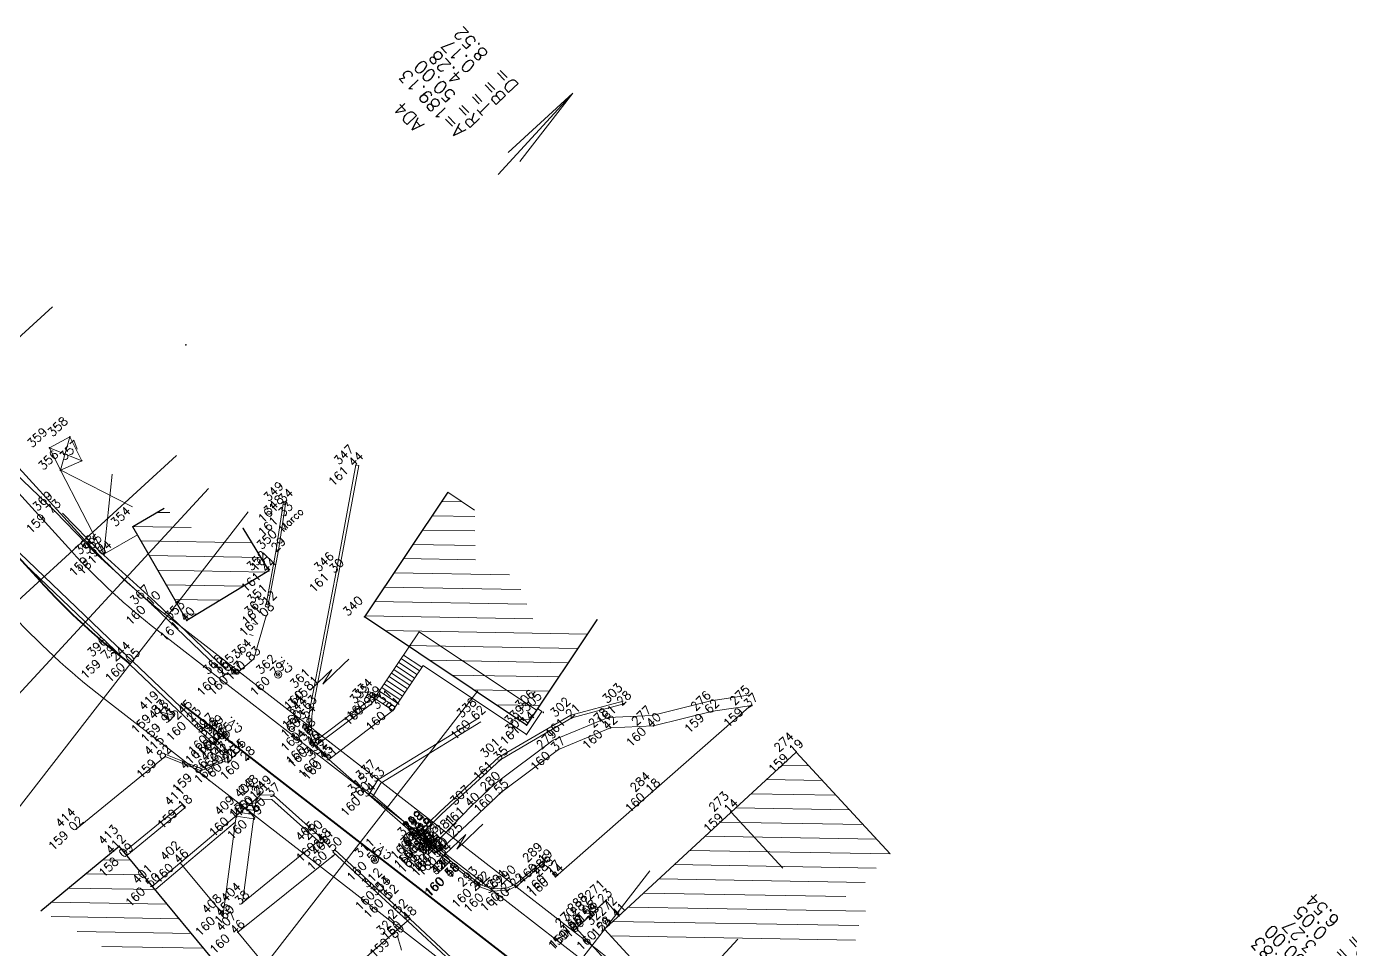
# Model space of a CAD drawing. Header units: millimetres. Extents: x -16 to 1007, y 828 to 1356.
# Drawn here: x 767.3 to 858.9, y 1158.4 to 1222.3 of the extents above; entities that cross this region are included whole.
import ezdxf
from ezdxf.enums import TextEntityAlignment as Align

# ---------------------------------------------------------------- set-up
doc = ezdxf.new("R2010")
doc.units = ezdxf.units.MM
doc.header["$LTSCALE"] = 4
for name, pattern in [('CONTINUOUS1', [0, 0, 0]), ('DASHED', [0.75, 0.5, -0.25]), ('DGN2', [8.182077, 4.091038, -4.091038]), ('DGN4', [16.364154, 8.182077, -4.091038, 0, -4.091038])]:
    doc.linetypes.add(name, pattern=pattern)
doc.layers.get('0').update_dxf_attribs({"linetype": 'CONTINUOUS1', "lineweight": 0})
for name, color, linetype, lineweight, true_color in [('1', 1, 'DASHED', 0, 0xff0000), ('20', 4, 'CONTINUOUS1', 0, 0x00ffff), ('51', 1, 'CONTINUOUS1', 0, 0xff0000), ('53', 3, 'CONTINUOUS1', 0, 0x00ff00), ('54', 4, 'CONTINUOUS1', 0, 0x00ffff), ('55', 5, 'CONTINUOUS1', 0, 0x0000ff), ('6', 2, 'CONTINUOUS1', 0, 0xffff00), ('7', 6, 'CONTINUOUS1', 0, 0xff00ff), ('9', 1, 'CONTINUOUS1', 0, 0xff0000)]:
    doc.layers.add(name, color=color, linetype=linetype, lineweight=lineweight, true_color=true_color)
for name, color, linetype, lineweight in [('10', 7, 'CONTINUOUS1', 0), ('11', 7, 'CONTINUOUS1', 0), ('12', 7, 'CONTINUOUS1', 0), ('13', 7, 'CONTINUOUS1', 0), ('17', 7, 'CONTINUOUS1', 0), ('2', 7, 'CONTINUOUS1', 0), ('4', 7, 'CONTINUOUS1', 0), ('Level 1', 7, 'Continuous', 0)]:
    doc.layers.add(name, color=color, linetype=linetype, lineweight=lineweight)
doc.styles.get("Standard").update_dxf_attribs({"font": 'txt_____.ttf'})

# ---------------------------------------------------------------- blocks, each defined once
blk = doc.blocks.new('anonymous2')
at = {"layer": 'Level 1', "color": 7}
for s, p in [('D=  6.54', (2.9, 2.395)), ('B=  0.05', (2.053, 1.545)), ('R=100.00', (0.139, 0.088)), ('T=  3.27', (1.222, 0.678)), ('A=195.83', (-0.802, -0.681)), ('AD2 ', (-2.66, -1.348))]:
    blk.add_text(s, height=0.9, rotation=134, dxfattribs=at).set_placement(p, align=Align.CENTER)
blk = doc.blocks.new('anonymous4')
at = {"layer": 'Level 1', "color": 7}
for s, p in [('D=  8.52', (2.949, 2.345)), ('B=  0.17', (2.086, 1.511)), ('R= 50.00', (0.23, -0.022)), ('T=  4.28', (1.137, 0.766)), ('A=189.13', (-0.791, -0.692)), ('AD4 ', (-2.612, -1.398))]:
    blk.add_text(s, height=0.9, rotation=134, dxfattribs=at).set_placement(p, align=Align.CENTER)
blk = doc.blocks.new('anonymous')
at = {"layer": '1', "color": 7, "linetype": 'CONTINUOUS1'}
blk.add_line((25.542, -21.492), (24.913, -22.533), dxfattribs=at)
at = {"layer": '1', "color": 7, "linetype": 'DGN2'}
blk.add_line((25.761, -21.71), (25.17, -22.688), dxfattribs=at)
at = {"layer": '1', "color": 7, "linetype": 'Continuous', "lineweight": 0}
blk.add_line((29.84, -23.701), (28.309, -25.186), dxfattribs=at)
at = {"layer": '1', "color": 7, "linetype": 'CONTINUOUS1'}
for points in [[(15.75, -14.155), (14.966, -14.208), (9.927, -9.387), (6.111, -5.924), (3.181, -2.904), (-0.124, 0.289), (-3.54, 3.206), (-9.866, 8.207), (-13.481, 11.132), (-14.007, 12.513)], [(25.118, -16.239), (21.399, -19.012)], [(25.542, -21.492), (32.523, -17.213)], [(9.977, -28.824), (11.974, -27.144), (17.131, -22.795)], [(12.194, -23.42), (8.168, -26.716)]]:
    blk.add_lwpolyline(points, dxfattribs=at)
at = {"layer": '1', "color": 7, "linetype": 'DGN2', "flags": 128}
for points in [[(15.73, -13.856), (15.078, -13.9), (10.131, -9.167), (6.32, -5.708), (3.393, -2.692), (0.078, 0.512), (-3.349, 3.438), (-9.679, 8.442), (-13.23, 11.314), (-13.67, 12.471)], [(24.896, -16.03), (21.22, -18.805)], [(25.761, -21.71), (32.68, -17.469)]]:
    blk.add_lwpolyline(points, dxfattribs=at)
at = {"layer": '1', "color": 7, "flags": 128}
for points in [[(15.75, -14.155), (15.73, -13.856)], [(17.131, -22.795), (17.42, -22.519)], [(12.194, -23.42), (12.004, -23.188)], [(8.168, -26.716), (7.978, -26.484)]]:
    blk.add_lwpolyline(points, dxfattribs=at)
at = {"layer": '1', "color": 7, "linetype": 'Continuous', "lineweight": 0}
blk.add_lwpolyline([(29.843, -23.698), (33.93, -19.92), (38.896, -17.008), (42.531, -16.04)], dxfattribs=at)
at = {"layer": '1', "color": 7, "linetype": 'CONTINUOUS1', "flags": 128}
blk.add_lwpolyline([(29.979, -23.845), (34.05, -20.081), (38.974, -17.194), (42.583, -16.233)], dxfattribs=at)
at = {"layer": '1', "color": 7, "linetype": 'DGN2'}
blk.add_lwpolyline([(51.332, -15.615), (48.596, -16.013), (44.528, -17.03), (41.487, -17.171), (37.684, -18.746), (33.653, -21.763), (32.038, -23.292)], dxfattribs=at)
at = {"layer": '10', "color": 7, "linetype": 'CONTINUOUS1'}
for p, q in [((31.397, -2.251), (29.951, -2.226)), ((11.149, -2.992), (10.316, -2.977)), ((32.252, -3.266), (29.29, -3.215)), ((12.627, -4.018), (8.635, -3.948)), ((32.269, -4.267), (28.629, -4.203)), ((16.821, -5.091), (9.146, -4.957)), ((32.286, -5.267), (27.969, -5.192)), ((17.433, -6.102), (9.73, -5.968)), ((32.303, -6.268), (27.308, -6.18)), ((17.862, -7.11), (10.313, -6.978)), ((34.662, -7.309), (26.647, -7.169)), ((16.256, -8.082), (10.897, -7.988)), ((35.436, -8.323), (25.987, -8.158)), ((14.65, -9.054), (11.48, -8.999)), ((35.855, -9.33), (25.326, -9.146)), ((13.045, -10.026), (12.064, -10.009)), ((36.273, -10.338), (24.665, -10.135)), ((25.32, -15.844), (28.4, -11.235)), ((40.045, -11.403), (26.052, -11.159)), ((36.527, -16.667), (28.4, -11.235)), ((39.384, -12.392), (27.589, -12.186)), ((26.59, -16.693), (28.68, -13.566)), ((28.091, -14.448), (26.82, -13.599)), ((28.257, -14.199), (26.987, -13.35)), ((28.424, -13.949), (27.153, -13.1)), ((28.591, -13.7), (27.32, -12.851)), ((35.829, -18.343), (28.68, -13.566)), ((38.723, -13.381), (29.125, -13.213)), ((27.424, -15.446), (26.153, -14.597)), ((27.59, -15.196), (26.32, -14.347)), ((27.757, -14.947), (26.487, -14.098)), ((27.924, -14.698), (26.653, -13.849)), ((38.063, -14.369), (30.662, -14.24)), ((24.863, -15.539), (24.619, -15.905)), ((25.315, -15.851), (24.863, -15.539)), ((26.924, -16.194), (25.653, -15.345)), ((27.09, -15.945), (25.82, -15.096)), ((27.257, -15.695), (25.987, -14.846)), ((37.402, -15.358), (32.199, -15.267)), ((25.113, -15.706), (24.896, -16.03)), ((25.362, -15.872), (25.118, -16.239)), ((26.59, -16.693), (25.32, -15.844)), ((26.757, -16.444), (25.487, -15.595)), ((36.741, -16.347), (33.735, -16.294)), ((36.081, -17.335), (35.272, -17.321)), ((36.895, -16.748), (35.829, -18.343)), ((36.603, -16.553), (36.895, -16.748)), ((14.357, -18.269), (14.18, -18.458)), ((14.18, -18.458), (14.472, -18.731)), ((14.648, -18.543), (14.472, -18.731)), ((21.98, -19.897), (21.236, -19.169)), ((24.913, -22.533), (22.166, -20.09)), ((55.373, -20.517), (53.508, -20.485)), ((56.313, -21.534), (52.446, -21.466)), ((17.131, -22.795), (16.174, -30.01)), ((57.252, -22.55), (51.384, -22.448)), ((16.002, -23.747), (16.991, -23.898)), ((16.307, -23.49), (17.036, -23.602)), ((16.612, -23.233), (17.082, -23.305)), ((58.192, -23.567), (50.322, -23.429)), ((14.848, -30.818), (15.736, -24.009)), ((15.736, -24.009), (16.945, -24.195)), ((59.132, -24.583), (49.26, -24.411)), ((28.914, -25.8), (28.468, -25.395)), ((28.838, -25.055), (28.492, -25.367)), ((29.082, -25.615), (28.651, -25.224)), ((29.25, -25.43), (28.838, -25.055)), ((28.875, -25.841), (29.25, -25.43)), ((60.071, -25.6), (48.198, -25.393)), ((16.174, -30.01), (21.422, -25.722)), ((29.843, -26.704), (28.875, -25.841)), ((29.936, -26.586), (28.974, -25.729)), ((61.011, -26.616), (47.136, -26.374)), ((14.848, -30.818), (11.87, -27.23)), ((22.598, -26.629), (15.859, -32.036)), ((60.047, -27.6), (46.074, -27.356)), ((59.265, -28.586), (45.012, -28.337)), ((25.912, -29.045), (25.737, -29.234)), ((25.737, -29.234), (26.328, -29.783)), ((57.926, -29.563), (43.95, -29.319)), ((26.503, -29.594), (26.328, -29.783)), ((27.756, -31.112), (19.903, -37.98)), ((59.299, -30.587), (42.888, -30.301)), ((19.946, -36.96), (15.859, -32.036)), ((58.83, -31.579), (41.826, -31.282))]:
    blk.add_line(p, q, dxfattribs=at)
blk.add_lwpolyline([(25.297, -15.869, 1), (25.333, -15.834, 1), (25.297, -15.869, 1)], format="xyb", dxfattribs=at)
at = {"layer": '10', "color": 7, "linetype": 'CONTINUOUS1', "flags": 128}
for points in [[(51.403, -16.296), (37.848, -28.207)], [(26.59, -16.693), (22.33, -19.933), (21.98, -19.897)], [(14.357, -18.269), (14.648, -18.543)], [(4.693, -24.879), (10.825, -19.883)], [(29.979, -23.845), (28.449, -25.33)], [(25.912, -29.045), (26.503, -29.594)], [(40.438, -30.682), (41.325, -29.847), (42.226, -30.913)], [(39.304, -31.749), (40.292, -30.82)]]:
    blk.add_lwpolyline(points, dxfattribs=at)
at = {"layer": '10', "color": 7, "linetype": 'CONTINUOUS1'}
for points in [[(21.236, -19.169), (21.073, -19), (21.237, -18.843), (21.399, -19.012), (21.236, -19.169)], [(22.166, -20.09), (21.98, -19.897), (22.144, -19.739), (22.33, -19.933), (22.166, -20.09)]]:
    blk.add_lwpolyline(points, close=True, dxfattribs=at)
for points in [[(41.226, -33.895), (40.577, -33.184), (39.928, -32.472), (39.279, -31.76), (39.279, -31.76), (39.279, -31.76)], [(27.191, -33.268), (27.12, -33.028), (27.048, -32.789), (26.976, -32.549), (26.904, -32.309), (26.904, -32.309), (26.904, -32.309)]]:
    blk.add_lwpolyline(points, dxfattribs=at)
for p in [(16.21, -4.08), (40.705, -10.415)]:
    blk.add_point(p, dxfattribs=at)
at = {"layer": '11', "color": 7, "flags": 128}
for points in [[(20.919, -15.233), (22.357, -13.844), (21.739, -14.873), (23.178, -13.483), (23.538, -13.136)], [(30.194, -26.654), (31.632, -25.264), (31.014, -26.293), (32.453, -24.903), (32.813, -24.556)]]:
    blk.add_lwpolyline(points, dxfattribs=at)
for points in [[(20.892, -15.259, 0.075, 0.0000075, 1), (20.946, -15.207, 0.075, 0.0000075, 1), (20.892, -15.259, 0.075, 0.0000075, 1)], [(30.167, -26.68, 0.075, 0.0000075, 1), (30.221, -26.627, 0.075, 0.0000075, 1), (30.167, -26.68, 0.075, 0.0000075, 1)]]:
    blk.add_lwpolyline(points, format="xyseb", dxfattribs=at)
at = {"layer": '17', "color": 7, "flags": 128}
blk.add_lwpolyline([(19.139, -3.201, 0.075, 0.0000075, 1), (19.193, -3.149, 0.075, 0.0000075, 1), (19.139, -3.201, 0.075, 0.0000075, 1)], format="xyseb", dxfattribs=at)
at = {"layer": '2', "color": 7, "flags": 128}
for points in [[(21.073, -19), (20.762, -18.048), (20.772, -17.099), (20.86, -16.51), (22.653, -7.103), (24.033, 0.3)], [(21.233, -18.846), (20.962, -18.017), (20.972, -17.115), (21.057, -16.544), (22.849, -7.14), (24.23, 0.263)], [(24.033, 0.3), (24.23, 0.263)], [(19.02, -2.217), (18.516, -5.571), (17.816, -9.358)], [(19.168, -2.24), (18.664, -5.595), (17.963, -9.386)], [(19.168, -2.24), (19.02, -2.217)], [(0.564, -6.024), (8.373, -13.508), (12.639, -17.543), (14.86, -19.63), (14.972, -20.274)], [(0.772, -5.807), (8.58, -13.291), (12.845, -17.325), (15.138, -19.48), (15.268, -20.222)], [(17.963, -9.386), (17.816, -9.358)], [(51.437, -16.335), (48.737, -16.727), (44.634, -17.754), (41.647, -17.892), (38.046, -19.383), (34.123, -22.32), (30.945, -25.328), (29.803, -26.431)], [(10.825, -19.883), (10.88, -19.744)], [(10.825, -19.883), (13.295, -20.867), (14.96, -20.203)], [(10.88, -19.744), (13.295, -20.706), (14.934, -20.052)], [(15.268, -20.222), (14.972, -20.274)], [(17.093, -23.112), (17.407, -22.819)], [(17.407, -22.819), (18.212, -22.853), (21.638, -25.916)], [(17.42, -22.519), (18.332, -22.558), (21.838, -25.692)], [(24.913, -22.533), (25.044, -22.382)], [(28.361, -25.518), (24.913, -22.533)], [(28.492, -25.367), (25.044, -22.382)], [(28.361, -25.518), (28.492, -25.367)], [(21.838, -25.692), (21.638, -25.916)], [(22.563, -26.324), (22.427, -26.472)], [(22.427, -26.472), (27.621, -31.259), (31.596, -34.959), (34.912, -37.941)], [(22.563, -26.324), (27.756, -31.112), (31.731, -34.812), (35.045, -37.792)], [(29.803, -26.431), (29.456, -26.071)], [(37.088, -27.207), (35.212, -28.811), (34.571, -29.118), (33.433, -29.194), (32.599, -28.883), (29.843, -26.704)], [(36.99, -27.093), (35.13, -28.685), (34.532, -28.97), (33.455, -29.042), (32.673, -28.75), (29.936, -26.586)], [(37.088, -27.207), (36.99, -27.093)], [(37.656, -27.99), (37.805, -27.857)], [(37.848, -28.207), (37.656, -27.99)], [(37.998, -28.074), (37.805, -27.857)], [(37.848, -28.207), (37.998, -28.074)], [(40.19, -30.696), (40.345, -30.569)], [(40.387, -30.936), (40.19, -30.696)], [(40.542, -30.81), (40.345, -30.569)], [(40.387, -30.936), (40.542, -30.81)]]:
    blk.add_lwpolyline(points, dxfattribs=at)
at = {"layer": '20', "color": 1, "linetype": 'Continuous', "lineweight": 13, "true_color": 0xff0000}
for p, q in [((39.051, 26.031), (33.865, 20.408)), ((39.051, 26.031), (34.56, 21.925)), ((39.051, 26.031), (35.375, 21.293)), ((-11.014, 12.918), (5.247, -4.87)), ((-11.9, 12.108), (4.362, -5.68)), ((3.023, 11.244), (-17.637, -7.643)), ((11.623, 0.958), (-8.6, -17.529)), ((13.822, -1.324), (-4.559, -21.255)), ((16.577, -2.942), (-0.232, -24.612)), ((31.589, -26.143), (10.98, -10.158)), ((40.365, -32.951), (10.98, -10.158)), ((39.629, -33.899), (10.245, -11.106)), ((14.005, -39.118), (32.461, -15.324)), ((35.952, -38.64), (6.567, -15.847)), ((27.158, -49.977), (44.37, -27.787)), ((31.982, -52.559), (50.454, -32.506))]:
    blk.add_line(p, q, dxfattribs=at)
at = {"layer": '20', "color": 1, "linetype": 'DGN4', "lineweight": 40, "true_color": 0xff0000}
for p, q in [((-14.114, 10.084), (2.147, -7.704)), ((37.791, -36.269), (8.406, -13.476))]:
    blk.add_line(p, q, dxfattribs=at)
at = {"layer": '20', "color": 1, "linetype": 'Continuous', "lineweight": 13, "true_color": 0xff0000}
for centre, major_axis, start_param, end_param in [((39.051, 26.031), (-33.804, -30.902), 0, 0.170488), ((39.051, 26.031), (-34.69, -31.712), 0, 0.170488), ((39.051, 26.031), (-39.118, -35.76), 0, 0.170488), ((-11.242, -99.482), (51.607, 66.531), 6.113889, 6.283185)]:
    blk.add_ellipse(centre, major_axis=major_axis, ratio=1, start_param=start_param, end_param=end_param, dxfattribs=at)
at = {"layer": '20', "color": 1, "linetype": 'DGN4', "lineweight": 40, "true_color": 0xff0000}
blk.add_ellipse((39.051, 26.031), major_axis=(-36.904, -33.736), ratio=1, start_param=0, end_param=0.170488, dxfattribs=at)
at = {"layer": '4', "color": 7, "flags": 128}
for points in [[(17.828, -10.144), (17.557, -10.064)], [(17.828, -10.144), (16.956, -13.122), (15.75, -14.155)], [(16.89, -10.677), (17.13, -10.748)], [(16.672, -11.422), (16.912, -11.492)], [(16.166, -12.811), (16.003, -12.621)], [(16.454, -12.167), (16.214, -12.096)], [(15.865, -13.069), (15.702, -12.88)]]:
    blk.add_lwpolyline(points, dxfattribs=at)
at = {"layer": '6', "color": 7, "linetype": 'CONTINUOUS1'}
for p, q in [((4.234, 2.239), (2.817, 1.494)), ((3.583, -0.068), (4.234, 2.239)), ((5.054, 0.597), (4.234, 2.239)), ((3.583, -0.068), (2.817, 1.494)), ((2.817, 1.494), (5.054, 0.597)), ((3.583, -0.068), (5.054, 0.597)), ((6.593, -5.871), (3.583, -0.068)), ((3.601, -0.051), (8.556, -2.599)), ((6.593, -5.871), (7.152, -0.328)), ((32.244, -2.818), (30.386, -1.575)), ((8.903, -4.536), (6.593, -5.871))]:
    blk.add_line(p, q, dxfattribs=at)
at = {"layer": '6', "color": 7, "linetype": 'CONTINUOUS1', "lineweight": 30}
for p, q in [((30.386, -1.575), (24.62, -10.202)), ((10.759, -2.721), (8.581, -3.979)), ((12.325, -10.461), (8.581, -3.979)), ((16.21, -4.08), (17.995, -7.03)), ((17.995, -7.03), (12.325, -10.461)), ((35.837, -17.699), (24.62, -10.202)), ((40.705, -10.415), (35.837, -17.699)), ((54.497, -19.57), (41.245, -31.819)), ((61.011, -26.616), (54.497, -19.57)), ((53.579, -27.604), (50.006, -23.722)), ((2.229, -30.548), (7.647, -26.074))]:
    blk.add_line(p, q, dxfattribs=at)
at = {"layer": '6', "color": 7, "linetype": 'Continuous', "lineweight": 0}
for p, q in [((8.453, -27.051), (6.506, -27.017)), ((9.291, -28.065), (5.32, -27.996)), ((10.129, -29.08), (4.134, -28.975)), ((10.967, -30.095), (2.948, -29.955)), ((11.805, -31.11), (2.936, -30.955)), ((12.643, -32.124), (4.729, -31.986)), ((58.604, -32.575), (41.667, -32.28)), ((13.481, -33.139), (6.443, -33.016))]:
    blk.add_line(p, q, dxfattribs=at)
at = {"layer": '6', "color": 7, "linetype": 'DGN2', "flags": 128}
for points in [[(12.004, -23.188), (7.978, -26.484)], [(32.038, -23.292), (29.384, -26.027)], [(10.171, -29.054), (12.167, -27.373), (15.684, -24.408)]]:
    blk.add_lwpolyline(points, dxfattribs=at)
at = {"layer": '6', "color": 7, "linetype": 'CONTINUOUS1', "lineweight": 30}
blk.add_lwpolyline([(16.383, -36.653), (7.647, -26.074)], dxfattribs=at)
at = {"layer": '6', "color": 7, "linetype": 'CONTINUOUS1', "lineweight": 30, "flags": 128}
blk.add_lwpolyline([(83.417, -46.01), (76.471, -52.475), (78.835, -55.031), (69.951, -63.213), (55.795, -47.763), (49.561, -40.881), (47.441, -38.578), (41.245, -31.819)], dxfattribs=at)
at = {"layer": '7', "color": 7, "linetype": 'CONTINUOUS1', "flags": 128}
for points in [[(11.123, -17.395), (10.456, -16.777), (10.797, -16.41), (11.463, -17.028), (11.123, -17.395)], [(10.797, -16.41), (11.123, -17.395)], [(11.463, -17.028), (10.456, -16.777)], [(28.881, -26.439), (28.599, -26.152), (28.884, -25.872), (29.166, -26.159), (28.881, -26.439)], [(29.166, -26.159), (28.599, -26.152)], [(28.884, -25.872), (28.881, -26.439)]]:
    blk.add_lwpolyline(points, dxfattribs=at)
at = {"layer": '9', "color": 7}
for centre, radius in [((18.643, -14.199), 0.25), ((18.643, -14.199), 0.125), ((15.018, -18.365), 0.25), ((15.018, -18.365), 0.125), ((25.346, -27.015), 0.25), ((25.346, -27.015), 0.125)]:
    blk.add_circle(centre, radius, dxfattribs=at)
at = {"color": 7, "linetype": 'Continuous', "lineweight": 0}
for name, p in [('anonymous4', (30.41, 26.317)), ('anonymous2', (89.41, -33.702))]:
    blk.add_blockref(name, p, dxfattribs=at)
at = {"layer": '12', "color": 7}
for p in [(19.27, -13.365), (15.801, -17.517), (26.097, -26.269)]:
    blk.add_text('C.V.', height=0.5, rotation=134, dxfattribs=at).set_placement(p, align=Align.CENTER)
at = {"layer": '17', "color": 7}
blk.add_text('Marco', height=0.5, rotation=44, dxfattribs=at).set_placement((19.737, -3.666), align=Align.CENTER)

msp = doc.modelspace()

# ---------------------------------------------------------------- linework, layer by layer
at = {"layer": '13', "linetype": 'Continuous', "lineweight": 0}
for points in [[(790.069, 1191.895, 1), (790.105, 1191.93, 1), (790.069, 1191.895, 1)], [(769.216, 1188.691, 1), (769.252, 1188.726, 1), (769.216, 1188.691, 1)], [(785.204, 1189.355, 1), (785.24, 1189.39, 1), (785.204, 1189.355, 1)], [(785.201, 1188.42, 1), (785.237, 1188.455, 1), (785.201, 1188.42, 1)], [(784.7, 1186, 1), (784.736, 1186.035, 1), (784.7, 1186, 1)], [(772.147, 1185.671, 1), (772.183, 1185.706, 1), (772.147, 1185.671, 1)], [(772.629, 1185.724, 1), (772.665, 1185.759, 1), (772.629, 1185.724, 1)], [(784.03, 1184.566, 1), (784.066, 1184.6, 1), (784.03, 1184.566, 1)], [(788.688, 1184.492, 1), (788.724, 1184.527, 1), (788.688, 1184.492, 1)], [(775.962, 1182.208, 1), (775.998, 1182.243, 1), (775.962, 1182.208, 1)], [(783.999, 1182.209, 1), (784.035, 1182.244, 1), (783.999, 1182.209, 1)], [(783.863, 1181.452, 1), (783.899, 1181.486, 1), (783.863, 1181.452, 1)], [(778.361, 1181.134, 1), (778.397, 1181.168, 1), (778.361, 1181.134, 1)], [(772.999, 1178.603, 1), (773.035, 1178.638, 1), (772.999, 1178.603, 1)], [(782.991, 1178.473, 1), (783.027, 1178.508, 1), (782.991, 1178.473, 1)], [(774.616, 1178.304, 1), (774.652, 1178.339, 1), (774.616, 1178.304, 1)], [(781.002, 1177.387, 1), (781.037, 1177.422, 1), (781.002, 1177.387, 1)], [(781.786, 1177.44, 1), (781.822, 1177.474, 1), (781.786, 1177.44, 1)], [(784.679, 1177.396, 1), (784.715, 1177.431, 1), (784.679, 1177.396, 1)], [(786.954, 1176.362, 1), (786.99, 1176.397, 1), (786.954, 1176.362, 1)], [(791.351, 1175.744, 1), (791.386, 1175.778, 1), (791.351, 1175.744, 1)], [(776.492, 1174.818, 1), (776.528, 1174.853, 1), (776.492, 1174.818, 1)], [(786.895, 1175.085, 1), (786.931, 1175.119, 1), (786.895, 1175.085, 1)], [(791.153, 1175.357, 1), (791.189, 1175.391, 1), (791.153, 1175.357, 1)], [(792.626, 1174.902, 1), (792.662, 1174.937, 1), (792.626, 1174.902, 1)], [(808.618, 1175.362, 1), (808.654, 1175.397, 1), (808.618, 1175.362, 1)], [(814.773, 1174.868, 1), (814.809, 1174.902, 1), (814.773, 1174.868, 1)], [(817.473, 1175.26, 1), (817.509, 1175.295, 1), (817.473, 1175.26, 1)], [(777.158, 1174.2, 1), (777.194, 1174.235, 1), (777.158, 1174.2, 1)], [(778.88, 1174.27, 1), (778.916, 1174.305, 1), (778.88, 1174.27, 1)], [(786.808, 1174.496, 1), (786.844, 1174.531, 1), (786.808, 1174.496, 1)], [(798.559, 1174.382, 1), (798.595, 1174.417, 1), (798.559, 1174.382, 1)], [(801.873, 1173.896, 1), (801.909, 1173.931, 1), (801.873, 1173.896, 1)], [(805.009, 1174.401, 1), (805.045, 1174.435, 1), (805.009, 1174.401, 1)], [(810.67, 1173.841, 1), (810.706, 1173.876, 1), (810.67, 1173.841, 1)], [(780.392, 1173.326, 1), (780.428, 1173.36, 1), (780.392, 1173.326, 1)], [(780.684, 1173.052, 1), (780.72, 1173.087, 1), (780.684, 1173.052, 1)], [(781.053, 1173.23, 1), (781.089, 1173.265, 1), (781.053, 1173.23, 1)], [(786.797, 1173.547, 1), (786.833, 1173.582, 1), (786.797, 1173.547, 1)], [(807.683, 1173.703, 1), (807.719, 1173.738, 1), (807.683, 1173.703, 1)], [(781.174, 1172.115, 1), (781.21, 1172.15, 1), (781.174, 1172.115, 1)], [(787.109, 1172.595, 1), (787.145, 1172.63, 1), (787.109, 1172.595, 1)], [(787.271, 1172.426, 1), (787.307, 1172.461, 1), (787.271, 1172.426, 1)], [(804.082, 1172.212, 1), (804.118, 1172.246, 1), (804.082, 1172.212, 1)], [(820.527, 1172.02, 1), (820.563, 1172.054, 1), (820.527, 1172.02, 1)], [(776.86, 1171.712, 1), (776.896, 1171.747, 1), (776.86, 1171.712, 1)], [(780.765, 1171.3, 1), (780.801, 1171.335, 1), (780.765, 1171.3, 1)], [(781.303, 1171.373, 1), (781.339, 1171.408, 1), (781.303, 1171.373, 1)], [(782.601, 1171.567, 1), (782.637, 1171.602, 1), (782.601, 1171.567, 1)], [(788.016, 1171.698, 1), (788.052, 1171.733, 1), (788.016, 1171.698, 1)], [(788.202, 1171.505, 1), (788.238, 1171.539, 1), (788.202, 1171.505, 1)], [(800.086, 1171.514, 1), (800.122, 1171.549, 1), (800.086, 1171.514, 1)], [(779.33, 1170.728, 1), (779.366, 1170.763, 1), (779.33, 1170.728, 1)], [(791.578, 1170.103, 1), (791.614, 1170.138, 1), (791.578, 1170.103, 1)], [(800.159, 1169.275, 1), (800.195, 1169.309, 1), (800.159, 1169.275, 1)], [(810.571, 1169.265, 1), (810.607, 1169.299, 1), (810.571, 1169.265, 1)], [(783.167, 1168.8, 1), (783.202, 1168.835, 1), (783.167, 1168.8, 1)], [(783.455, 1169.076, 1), (783.491, 1169.11, 1), (783.455, 1169.076, 1)], [(784.367, 1169.037, 1), (784.403, 1169.072, 1), (784.367, 1169.037, 1)], [(790.949, 1169.062, 1), (790.985, 1169.097, 1), (790.949, 1169.062, 1)], [(778.229, 1168.175, 1), (778.265, 1168.21, 1), (778.229, 1168.175, 1)], [(781.771, 1167.586, 1), (781.807, 1167.621, 1), (781.771, 1167.586, 1)], [(798.074, 1168.303, 1), (798.11, 1168.338, 1), (798.074, 1168.303, 1)], [(816.017, 1167.897, 1), (816.053, 1167.932, 1), (816.017, 1167.897, 1)], [(770.729, 1166.716, 1), (770.765, 1166.751, 1), (770.729, 1166.716, 1)], [(783.022, 1167.394, 1), (783.058, 1167.429, 1), (783.022, 1167.394, 1)], [(794.824, 1166.6, 1), (794.86, 1166.635, 1), (794.824, 1166.6, 1)], [(794.873, 1166.54, 1), (794.909, 1166.574, 1), (794.873, 1166.54, 1)], [(787.874, 1165.903, 1), (787.909, 1165.938, 1), (787.874, 1165.903, 1)], [(794.397, 1166.077, 1), (794.433, 1166.112, 1), (794.397, 1166.077, 1)], [(794.91, 1165.754, 1), (794.946, 1165.789, 1), (794.91, 1165.754, 1)], [(795.286, 1166.165, 1), (795.322, 1166.2, 1), (795.286, 1166.165, 1)], [(795.419, 1165.569, 1), (795.455, 1165.603, 1), (795.419, 1165.569, 1)], [(796.981, 1166.267, 1), (797.017, 1166.302, 1), (796.981, 1166.267, 1)], [(774.204, 1164.879, 1), (774.24, 1164.914, 1), (774.204, 1164.879, 1)], [(788.599, 1165.271, 1), (788.635, 1165.305, 1), (788.599, 1165.271, 1)], [(794.634, 1165.443, 1), (794.67, 1165.478, 1), (794.634, 1165.443, 1)], [(794.916, 1165.156, 1), (794.952, 1165.19, 1), (794.916, 1165.156, 1)], [(795.63, 1165.113, 1), (795.666, 1165.148, 1), (795.63, 1165.113, 1)], [(795.839, 1165.164, 1), (795.875, 1165.199, 1), (795.839, 1165.164, 1)], [(795.873, 1164.884, 1), (795.909, 1164.919, 1), (795.873, 1164.884, 1)], [(796.229, 1164.942, 1), (796.265, 1164.976, 1), (796.229, 1164.942, 1)], [(778.009, 1164.451, 1), (778.045, 1164.486, 1), (778.009, 1164.451, 1)], [(791.382, 1164.58, 1), (791.418, 1164.615, 1), (791.382, 1164.58, 1)], [(803.123, 1164.388, 1), (803.159, 1164.422, 1), (803.123, 1164.388, 1)], [(796.722, 1163.484, 1), (796.758, 1163.519, 1), (796.722, 1163.484, 1)], [(796.73, 1163.491, 1), (796.766, 1163.526, 1), (796.73, 1163.491, 1)], [(796.731, 1163.49, 1), (796.767, 1163.525, 1), (796.731, 1163.49, 1)], [(796.741, 1163.485, 1), (796.777, 1163.519, 1), (796.741, 1163.485, 1)], [(803.691, 1163.605, 1), (803.727, 1163.64, 1), (803.691, 1163.605, 1)], [(803.884, 1163.388, 1), (803.92, 1163.423, 1), (803.884, 1163.388, 1)], [(776.013, 1162.771, 1), (776.049, 1162.806, 1), (776.013, 1162.771, 1)], [(791.948, 1162.551, 1), (791.984, 1162.585, 1), (791.948, 1162.551, 1)], [(792.539, 1162.002, 1), (792.575, 1162.036, 1), (792.539, 1162.002, 1)], [(798.634, 1162.713, 1), (798.67, 1162.747, 1), (798.634, 1162.713, 1)], [(799.469, 1162.401, 1), (799.505, 1162.436, 1), (799.469, 1162.401, 1)], [(800.606, 1162.477, 1), (800.642, 1162.512, 1), (800.606, 1162.477, 1)], [(801.248, 1162.784, 1), (801.284, 1162.818, 1), (801.248, 1162.784, 1)], [(782.21, 1161.585, 1), (782.246, 1161.62, 1), (782.21, 1161.585, 1)], [(807.36, 1161.749, 1), (807.396, 1161.783, 1), (807.36, 1161.749, 1)], [(780.884, 1160.777, 1), (780.919, 1160.812, 1), (780.884, 1160.777, 1)], [(793.792, 1160.483, 1), (793.828, 1160.517, 1), (793.792, 1160.483, 1)], [(806.226, 1160.899, 1), (806.262, 1160.934, 1), (806.226, 1160.899, 1)], [(806.423, 1160.659, 1), (806.459, 1160.693, 1), (806.423, 1160.659, 1)], [(808.261, 1160.682, 1), (808.297, 1160.717, 1), (808.261, 1160.682, 1)], [(781.895, 1159.559, 1), (781.931, 1159.593, 1), (781.895, 1159.559, 1)], [(792.94, 1159.286, 1), (792.976, 1159.321, 1), (792.94, 1159.286, 1)], [(805.314, 1159.835, 1), (805.35, 1159.87, 1), (805.314, 1159.835, 1)], [(805.34, 1159.846, 1), (805.376, 1159.88, 1), (805.34, 1159.846, 1)], [(807.269, 1159.789, 1), (807.305, 1159.823, 1), (807.269, 1159.789, 1)]]:
    msp.add_lwpolyline(points, format="xyb", dxfattribs=at)
at = {"layer": '51', "linetype": 'Continuous', "lineweight": 0}
for points in [[(778.289, 1200.2, 1), (778.325, 1200.235, 1), (778.289, 1200.2, 1)], [(796.722, 1163.484, 1), (796.758, 1163.519, 1), (796.722, 1163.484, 1)], [(796.731, 1163.49, 1), (796.767, 1163.525, 1), (796.731, 1163.49, 1)], [(805.314, 1159.835, 1), (805.35, 1159.87, 1), (805.314, 1159.835, 1)], [(807.269, 1159.789, 1), (807.305, 1159.823, 1), (807.269, 1159.789, 1)]]:
    msp.add_lwpolyline(points, format="xyb", dxfattribs=at)
at = {"layer": '53', "linetype": 'Continuous', "lineweight": 0}
for points in [[(774.616, 1178.304, 1), (774.652, 1178.339, 1), (774.616, 1178.304, 1)], [(814.773, 1174.868, 1), (814.809, 1174.902, 1), (814.773, 1174.868, 1)], [(817.473, 1175.26, 1), (817.509, 1175.295, 1), (817.473, 1175.26, 1)], [(778.88, 1174.27, 1), (778.916, 1174.305, 1), (778.88, 1174.27, 1)], [(810.67, 1173.841, 1), (810.706, 1173.876, 1), (810.67, 1173.841, 1)], [(807.683, 1173.703, 1), (807.719, 1173.738, 1), (807.683, 1173.703, 1)], [(781.174, 1172.115, 1), (781.21, 1172.15, 1), (781.174, 1172.115, 1)], [(804.082, 1172.212, 1), (804.118, 1172.246, 1), (804.082, 1172.212, 1)], [(820.527, 1172.02, 1), (820.563, 1172.054, 1), (820.527, 1172.02, 1)], [(781.303, 1171.373, 1), (781.339, 1171.408, 1), (781.303, 1171.373, 1)], [(782.574, 1171.541, 1), (782.664, 1171.628, 1), (782.574, 1171.541, 1)], [(782.601, 1171.567, 1), (782.637, 1171.602, 1), (782.601, 1171.567, 1)], [(800.159, 1169.275, 1), (800.195, 1169.309, 1), (800.159, 1169.275, 1)], [(810.571, 1169.265, 1), (810.607, 1169.299, 1), (810.571, 1169.265, 1)], [(783.455, 1169.076, 1), (783.491, 1169.11, 1), (783.455, 1169.076, 1)], [(784.367, 1169.037, 1), (784.403, 1169.072, 1), (784.367, 1169.037, 1)], [(816.017, 1167.897, 1), (816.053, 1167.932, 1), (816.017, 1167.897, 1)], [(794.824, 1166.6, 1), (794.86, 1166.635, 1), (794.824, 1166.6, 1)], [(794.873, 1166.54, 1), (794.909, 1166.574, 1), (794.873, 1166.54, 1)], [(787.874, 1165.903, 1), (787.909, 1165.938, 1), (787.874, 1165.903, 1)], [(794.91, 1165.754, 1), (794.946, 1165.789, 1), (794.91, 1165.754, 1)], [(795.286, 1166.165, 1), (795.322, 1166.2, 1), (795.286, 1166.165, 1)], [(796.981, 1166.267, 1), (797.017, 1166.302, 1), (796.981, 1166.267, 1)], [(788.599, 1165.271, 1), (788.635, 1165.305, 1), (788.599, 1165.271, 1)], [(795.63, 1165.113, 1), (795.666, 1165.148, 1), (795.63, 1165.113, 1)], [(795.839, 1165.164, 1), (795.875, 1165.199, 1), (795.839, 1165.164, 1)], [(795.873, 1164.884, 1), (795.909, 1164.919, 1), (795.873, 1164.884, 1)], [(796.229, 1164.942, 1), (796.265, 1164.976, 1), (796.229, 1164.942, 1)], [(803.123, 1164.388, 1), (803.159, 1164.422, 1), (803.123, 1164.388, 1)], [(796.704, 1163.464, 1), (796.794, 1163.551, 1), (796.704, 1163.464, 1)], [(803.691, 1163.605, 1), (803.727, 1163.64, 1), (803.691, 1163.605, 1)], [(803.884, 1163.388, 1), (803.92, 1163.423, 1), (803.884, 1163.388, 1)], [(798.634, 1162.713, 1), (798.67, 1162.747, 1), (798.634, 1162.713, 1)], [(799.469, 1162.401, 1), (799.505, 1162.436, 1), (799.469, 1162.401, 1)], [(800.606, 1162.477, 1), (800.642, 1162.512, 1), (800.606, 1162.477, 1)], [(801.248, 1162.784, 1), (801.284, 1162.818, 1), (801.248, 1162.784, 1)], [(807.36, 1161.749, 1), (807.396, 1161.783, 1), (807.36, 1161.749, 1)], [(793.792, 1160.483, 1), (793.828, 1160.517, 1), (793.792, 1160.483, 1)], [(806.226, 1160.899, 1), (806.262, 1160.934, 1), (806.226, 1160.899, 1)], [(806.423, 1160.659, 1), (806.459, 1160.693, 1), (806.423, 1160.659, 1)], [(808.261, 1160.682, 1), (808.297, 1160.717, 1), (808.261, 1160.682, 1)], [(805.34, 1159.846, 1), (805.376, 1159.88, 1), (805.34, 1159.846, 1)]]:
    msp.add_lwpolyline(points, format="xyb", dxfattribs=at)
at = {"layer": '54', "linetype": 'Continuous', "lineweight": 0}
for points in [[(768.853, 1193.089, 1), (768.889, 1193.124, 1), (768.853, 1193.089, 1)], [(770.27, 1193.834, 1), (770.306, 1193.869, 1), (770.27, 1193.834, 1)], [(771.09, 1192.193, 1), (771.126, 1192.227, 1), (771.09, 1192.193, 1)], [(769.619, 1191.527, 1), (769.655, 1191.562, 1), (769.619, 1191.527, 1)], [(790.069, 1191.895, 1), (790.105, 1191.93, 1), (790.069, 1191.895, 1)], [(769.216, 1188.691, 1), (769.252, 1188.726, 1), (769.216, 1188.691, 1)], [(785.204, 1189.355, 1), (785.24, 1189.39, 1), (785.204, 1189.355, 1)], [(774.617, 1187.616, 1), (774.653, 1187.651, 1), (774.617, 1187.616, 1)], [(785.201, 1188.42, 1), (785.237, 1188.455, 1), (785.201, 1188.42, 1)], [(784.7, 1186, 1), (784.736, 1186.035, 1), (784.7, 1186, 1)], [(772.147, 1185.671, 1), (772.183, 1185.706, 1), (772.147, 1185.671, 1)], [(772.629, 1185.724, 1), (772.665, 1185.759, 1), (772.629, 1185.724, 1)], [(784.03, 1184.566, 1), (784.066, 1184.6, 1), (784.03, 1184.566, 1)], [(788.688, 1184.492, 1), (788.724, 1184.527, 1), (788.688, 1184.492, 1)], [(775.962, 1182.208, 1), (775.998, 1182.243, 1), (775.962, 1182.208, 1)], [(783.999, 1182.209, 1), (784.035, 1182.244, 1), (783.999, 1182.209, 1)], [(783.863, 1181.452, 1), (783.899, 1181.486, 1), (783.863, 1181.452, 1)], [(790.656, 1181.393, 1), (790.692, 1181.427, 1), (790.656, 1181.393, 1)], [(778.361, 1181.134, 1), (778.397, 1181.168, 1), (778.361, 1181.134, 1)], [(772.999, 1178.603, 1), (773.035, 1178.638, 1), (772.999, 1178.603, 1)], [(782.991, 1178.473, 1), (783.027, 1178.508, 1), (782.991, 1178.473, 1)], [(781.002, 1177.387, 1), (781.037, 1177.422, 1), (781.002, 1177.387, 1)], [(781.786, 1177.44, 1), (781.822, 1177.474, 1), (781.786, 1177.44, 1)], [(784.679, 1177.396, 1), (784.715, 1177.431, 1), (784.679, 1177.396, 1)], [(786.954, 1176.362, 1), (786.99, 1176.397, 1), (786.954, 1176.362, 1)], [(791.351, 1175.744, 1), (791.386, 1175.778, 1), (791.351, 1175.744, 1)], [(786.895, 1175.085, 1), (786.931, 1175.119, 1), (786.895, 1175.085, 1)], [(791.153, 1175.357, 1), (791.189, 1175.391, 1), (791.153, 1175.357, 1)], [(792.626, 1174.902, 1), (792.662, 1174.937, 1), (792.626, 1174.902, 1)], [(802.563, 1174.928, 1), (802.599, 1174.963, 1), (802.563, 1174.928, 1)], [(803.032, 1174.779, 1), (803.068, 1174.814, 1), (803.032, 1174.779, 1)], [(808.618, 1175.362, 1), (808.654, 1175.397, 1), (808.618, 1175.362, 1)], [(786.808, 1174.496, 1), (786.844, 1174.531, 1), (786.808, 1174.496, 1)], [(798.559, 1174.382, 1), (798.595, 1174.417, 1), (798.559, 1174.382, 1)], [(801.873, 1173.896, 1), (801.909, 1173.931, 1), (801.873, 1173.896, 1)], [(805.009, 1174.401, 1), (805.045, 1174.435, 1), (805.009, 1174.401, 1)], [(780.392, 1173.326, 1), (780.428, 1173.36, 1), (780.392, 1173.326, 1)], [(780.684, 1173.052, 1), (780.72, 1173.087, 1), (780.684, 1173.052, 1)], [(781.053, 1173.23, 1), (781.089, 1173.265, 1), (781.053, 1173.23, 1)], [(786.797, 1173.547, 1), (786.833, 1173.582, 1), (786.797, 1173.547, 1)], [(801.864, 1173.252, 1), (801.9, 1173.287, 1), (801.864, 1173.252, 1)], [(787.109, 1172.595, 1), (787.145, 1172.63, 1), (787.109, 1172.595, 1)], [(787.271, 1172.426, 1), (787.307, 1172.461, 1), (787.271, 1172.426, 1)], [(788.016, 1171.698, 1), (788.052, 1171.733, 1), (788.016, 1171.698, 1)], [(788.202, 1171.505, 1), (788.238, 1171.539, 1), (788.202, 1171.505, 1)], [(800.086, 1171.514, 1), (800.122, 1171.549, 1), (800.086, 1171.514, 1)], [(791.578, 1170.103, 1), (791.614, 1170.138, 1), (791.578, 1170.103, 1)], [(790.949, 1169.062, 1), (790.985, 1169.097, 1), (790.949, 1169.062, 1)], [(798.074, 1168.303, 1), (798.11, 1168.338, 1), (798.074, 1168.303, 1)], [(794.397, 1166.077, 1), (794.433, 1166.112, 1), (794.397, 1166.077, 1)], [(795.419, 1165.569, 1), (795.455, 1165.603, 1), (795.419, 1165.569, 1)], [(794.634, 1165.443, 1), (794.67, 1165.478, 1), (794.634, 1165.443, 1)], [(794.916, 1165.156, 1), (794.952, 1165.19, 1), (794.916, 1165.156, 1)], [(791.382, 1164.58, 1), (791.418, 1164.615, 1), (791.382, 1164.58, 1)], [(796.741, 1163.485, 1), (796.777, 1163.519, 1), (796.741, 1163.485, 1)], [(791.948, 1162.551, 1), (791.984, 1162.585, 1), (791.948, 1162.551, 1)], [(792.539, 1162.002, 1), (792.575, 1162.036, 1), (792.539, 1162.002, 1)], [(792.94, 1159.286, 1), (792.976, 1159.321, 1), (792.94, 1159.286, 1)]]:
    msp.add_lwpolyline(points, format="xyb", dxfattribs=at)
at = {"layer": '55', "linetype": 'Continuous', "lineweight": 0}
for points in [[(776.492, 1174.818, 1), (776.528, 1174.853, 1), (776.492, 1174.818, 1)], [(777.158, 1174.2, 1), (777.194, 1174.235, 1), (777.158, 1174.2, 1)], [(776.86, 1171.712, 1), (776.896, 1171.747, 1), (776.86, 1171.712, 1)], [(780.765, 1171.3, 1), (780.801, 1171.335, 1), (780.765, 1171.3, 1)], [(779.33, 1170.728, 1), (779.366, 1170.763, 1), (779.33, 1170.728, 1)], [(783.167, 1168.8, 1), (783.202, 1168.835, 1), (783.167, 1168.8, 1)], [(778.229, 1168.175, 1), (778.265, 1168.21, 1), (778.229, 1168.175, 1)], [(781.771, 1167.586, 1), (781.807, 1167.621, 1), (781.771, 1167.586, 1)], [(770.729, 1166.716, 1), (770.765, 1166.751, 1), (770.729, 1166.716, 1)], [(783.022, 1167.394, 1), (783.058, 1167.429, 1), (783.022, 1167.394, 1)], [(787.381, 1165.81, 1), (787.417, 1165.845, 1), (787.381, 1165.81, 1)], [(773.683, 1165.521, 1), (773.719, 1165.555, 1), (773.683, 1165.521, 1)], [(774.204, 1164.879, 1), (774.24, 1164.914, 1), (774.204, 1164.879, 1)], [(788.441, 1164.812, 1), (788.477, 1164.847, 1), (788.441, 1164.812, 1)], [(778.009, 1164.451, 1), (778.045, 1164.486, 1), (778.009, 1164.451, 1)], [(796.73, 1163.491, 1), (796.766, 1163.526, 1), (796.73, 1163.491, 1)], [(776.013, 1162.771, 1), (776.049, 1162.806, 1), (776.013, 1162.771, 1)], [(782.21, 1161.585, 1), (782.246, 1161.62, 1), (782.21, 1161.585, 1)], [(780.884, 1160.777, 1), (780.919, 1160.812, 1), (780.884, 1160.777, 1)], [(781.895, 1159.559, 1), (781.931, 1159.593, 1), (781.895, 1159.559, 1)]]:
    msp.add_lwpolyline(points, format="xyb", dxfattribs=at)

# ---------------------------------------------------------------- block references
at = {"color": 7, "linetype": 'Continuous', "lineweight": 0}
msp.add_blockref('anonymous', (766.054, 1191.612), dxfattribs=at)

# ---------------------------------------------------------------- texts
at = {"layer": '13', "linetype": 'Continuous', "lineweight": 0}
for s, p in [('161 44 ', (789.733, 1191.571)), ('159 73 ', (768.809, 1188.298)), ('161 34 ', (784.869, 1189.032)), ('161 33 ', (784.866, 1188.096)), ('161 29 ', (784.364, 1185.676)), ('159 90 ', (771.776, 1185.312)), ('161 04 ', (772.329, 1185.435)), ('161 44 ', (783.695, 1184.242)), ('161 30 ', (788.389, 1184.203)), ('160 10 ', (775.699, 1181.954)), ('161 12 ', (783.736, 1181.955)), ('161 08 ', (783.564, 1181.162)), ('161 40 ', (778.061, 1180.844)), ('159 79 ', (772.591, 1178.21)), ('160 83 ', (782.62, 1178.114)), ('160 05 ', (774.28, 1177.98)), ('160 29 ', (780.63, 1177.029)), ('160 47 ', (781.414, 1177.081)), ('160 79 ', (784.307, 1177.038)), ('160 81 ', (786.655, 1176.073)), ('159 87 ', (776.085, 1174.425)), ('160 63 ', (786.524, 1174.726)), ('160 99 ', (790.782, 1174.998)), ('160 99 ', (790.979, 1175.385)), ('160 81 ', (792.326, 1174.613)), ('161 28 ', (808.283, 1175.038)), ('159 37 ', (817.065, 1174.867)), ('159 93 ', (776.751, 1173.807)), ('160 23 ', (778.509, 1173.911)), ('160 54 ', (786.436, 1174.138)), ('160 62 ', (798.187, 1174.023)), ('161 14 ', (801.61, 1173.642)), ('161 21 ', (804.746, 1174.146)), ('159 62 ', (814.365, 1174.474)), ('160 25 ', (780.021, 1172.967)), ('160 26 ', (780.312, 1172.694)), ('160 25 ', (780.682, 1172.872)), ('160 48 ', (786.426, 1173.188)), ('160 42 ', (807.312, 1173.345)), ('160 40 ', (810.334, 1173.518)), ('160 23 ', (780.802, 1171.756)), ('160 40 ', (786.773, 1172.271)), ('160 42 ', (786.9, 1172.067)), ('160 37 ', (803.711, 1171.853)), ('159 82 ', (776.453, 1171.319)), ('160 08 ', (780.429, 1170.976)), ('160 20 ', (780.968, 1171.049)), ('160 28 ', (782.23, 1171.209)), ('160 45 ', (787.644, 1171.34)), ('160 51 ', (787.902, 1171.215)), ('161 35 ', (799.75, 1171.19)), ('159 19 ', (820.192, 1171.696)), ('159 86 ', (778.923, 1170.335)), ('160 53 ', (791.206, 1169.744)), ('160 13 ', (782.867, 1168.511)), ('160 21 ', (783.156, 1168.786)), ('160 37 ', (783.996, 1168.679)), ('160 54 ', (790.577, 1168.703)), ('160 55 ', (799.787, 1168.916)), ('160 18 ', (810.272, 1168.976)), ('159 18 ', (777.894, 1167.851)), ('160 17 ', (781.472, 1167.297)), ('161 40 ', (797.775, 1168.014)), ('159 14 ', (815.682, 1167.573)), ('159 02 ', (770.358, 1166.358)), ('160 19 ', (782.723, 1167.105)), ('161 29 ', (794.489, 1166.276)), ('160 48 ', (787.502, 1165.544)), ('160 56 ', (794.025, 1165.718)), ('161 28 ', (794.538, 1166.216)), ('160 59 ', (794.539, 1165.395)), ('161 28 ', (794.951, 1165.842)), ('160 25 ', (796.61, 1165.908)), ('158 09 ', (773.832, 1164.52)), ('160 50 ', (788.263, 1164.947)), ('160 56 ', (794.263, 1165.084)), ('160 56 ', (794.545, 1164.797)), ('161 29 ', (795.084, 1165.245)), ('160 57 ', (795.258, 1164.754)), ('160 54 ', (795.502, 1164.526)), ('160 30 ', (795.503, 1164.84)), ('160 34 ', (795.858, 1164.583)), ('160 46 ', (777.638, 1164.093)), ('160 55 ', (791.01, 1164.222)), ('160 19 ', (802.824, 1164.099)), ('160 48 ', (796.369, 1163.126)), ('160 50 ', (796.386, 1163.16)), ('160 50 ', (796.395, 1163.167)), ('160 50 ', (796.396, 1163.166)), ('160 17 ', (803.392, 1163.316)), ('160 14 ', (803.584, 1163.099)), ('160 50 ', (775.677, 1162.447)), ('160 54 ', (791.576, 1162.192)), ('160 42 ', (798.263, 1162.354)), ('160 36 ', (799.097, 1162.042)), ('160 27 ', (800.235, 1162.118)), ('160 22 ', (800.877, 1162.425)), ('160 38 ', (781.839, 1161.226)), ('160 52 ', (792.168, 1161.643)), ('159 23 ', (806.953, 1161.355)), ('160 45 ', (780.512, 1160.419)), ('160 48 ', (793.421, 1160.124)), ('160 08 ', (805.89, 1160.576)), ('160 25 ', (806.051, 1160.3)), ('159 41 ', (807.926, 1160.358)), ('160 46 ', (781.524, 1159.2)), ('159 80 ', (792.569, 1158.927)), ('159 26 ', (804.932, 1159.452)), ('160 12 ', (805.015, 1159.546)), ('160 28 ', (806.898, 1159.43))]:
    msp.add_text(s, height=0.6, rotation=44, dxfattribs=at).set_placement(p, align=Align.CENTER)
at = {"layer": '51', "linetype": 'Continuous', "lineweight": 0}
for s, p in [('2', (796.205, 1164.097)), ('1', (796.286, 1164.173)), ('3', (804.798, 1160.448)), ('32', (806.702, 1160.353))]:
    msp.add_text(s, height=0.6, rotation=44, dxfattribs=at).set_placement(p, align=Align.CENTER)
at = {"layer": '53', "linetype": 'Continuous', "lineweight": 0}
for s, p in [('244', (773.997, 1178.819)), ('275', (816.854, 1175.775)), ('276', (814.154, 1175.382)), ('245', (778.262, 1174.785)), ('278', (807.064, 1174.218)), ('277', (810.051, 1174.356)), ('246', (780.555, 1172.63)), ('235', (781.982, 1172.082)), ('279', (803.463, 1172.726)), ('274', (819.908, 1172.534)), ('247', (780.685, 1171.888)), ('E4', (782.066, 1172.163)), ('248', (782.837, 1169.59)), ('249', (783.749, 1169.552)), ('280', (799.576, 1169.824)), ('284', (809.953, 1169.779)), ('273', (815.398, 1168.412)), ('299', (794.205, 1167.115)), ('298', (794.255, 1167.054)), ('297', (794.667, 1166.68)), ('281', (796.434, 1166.851)), ('250', (787.291, 1166.452)), ('251', (788.052, 1165.855)), ('296', (794.292, 1166.269)), ('295', (795.011, 1165.628)), ('282', (795.22, 1165.679)), ('294', (795.255, 1165.399)), ('283', (795.611, 1165.456)), ('289', (802.505, 1164.902)), ('E2', (796.196, 1164.086)), ('286', (803.073, 1164.12)), ('285', (803.265, 1163.903)), ('293', (798.016, 1163.227)), ('291', (800.06, 1163.061)), ('290', (800.665, 1163.333)), ('292', (798.85, 1162.916)), ('271', (806.814, 1162.333)), ('288', (805.607, 1161.414)), ('287', (805.804, 1161.173)), ('272', (807.642, 1161.197)), ('252', (793.173, 1160.997)), ('270', (804.757, 1160.395))]:
    msp.add_text(s, height=0.6, rotation=44, dxfattribs=at).set_placement(p, align=Align.CENTER)
at = {"layer": '54', "linetype": 'Continuous', "lineweight": 0}
for s, p in [('358', (769.651, 1194.349)), ('359', (768.234, 1193.603)), ('357', (770.471, 1192.707)), ('347', (789.45, 1192.41)), ('356', (769, 1192.042)), ('349', (784.585, 1189.87)), ('369', (768.598, 1189.206)), ('348', (784.582, 1188.935)), ('354', (773.998, 1188.131)), ('368', (771.528, 1186.186)), ('355', (772.01, 1186.239)), ('350', (784.117, 1186.549)), ('352', (783.412, 1185.08)), ('346', (788.07, 1185.007)), ('367', (775.343, 1182.723)), ('351', (783.452, 1182.794)), ('353', (777.742, 1181.648)), ('363', (783.245, 1181.966)), ('340', (790.073, 1181.942)), ('396', (772.38, 1179.118)), ('364', (782.372, 1178.988)), ('366', (780.383, 1177.902)), ('365', (781.167, 1177.954)), ('362', (784.06, 1177.911)), ('361', (786.407, 1176.946)), ('335', (790.534, 1175.871)), ('334', (790.732, 1176.258)), ('303', (808.036, 1175.911)), ('344', (786.189, 1175.011)), ('345', (786.276, 1175.599)), ('331', (792.079, 1175.486)), ('338', (797.94, 1174.897)), ('306', (801.98, 1175.478)), ('305', (802.449, 1175.328)), ('302', (804.427, 1174.95)), ('343', (786.178, 1174.061)), ('339', (801.254, 1174.411)), ('397', (779.774, 1173.84)), ('398', (780.065, 1173.567)), ('399', (780.434, 1173.745)), ('342', (786.49, 1173.11)), ('304', (801.282, 1173.801)), ('336', (786.653, 1172.941)), ('333', (787.397, 1172.213)), ('332', (787.583, 1172.019)), ('301', (799.575, 1172.133)), ('337', (790.959, 1170.618)), ('315', (790.402, 1169.646)), ('307', (797.491, 1168.853)), ('314', (793.85, 1166.661)), ('309', (794.052, 1165.992)), ('310', (794.405, 1165.774)), ('308', (794.836, 1166.118)), ('311', (790.885, 1165.213)), ('330', (796.158, 1164.034)), ('312', (791.401, 1163.135)), ('313', (791.992, 1162.586)), ('321', (792.393, 1159.87))]:
    msp.add_text(s, height=0.6, rotation=44, dxfattribs=at).set_placement(p, align=Align.CENTER)
at = {"layer": '55', "linetype": 'Continuous', "lineweight": 0}
for s, p in [('419', (775.945, 1175.403)), ('418', (776.611, 1174.785)), ('415', (776.314, 1172.296)), ('416', (778.784, 1171.312)), ('417', (780.218, 1171.884)), ('403', (782.584, 1169.349)), ('411', (777.733, 1168.807)), ('409', (781.189, 1168.135)), ('410', (782.512, 1168.013)), ('414', (770.182, 1167.301)), ('413', (773.136, 1166.105)), ('405', (786.798, 1166.36)), ('412', (773.657, 1165.463)), ('402', (777.426, 1165.001)), ('406', (787.858, 1165.362)), ('420', (796.148, 1164.04)), ('401', (775.502, 1163.39)), ('404', (781.627, 1162.134)), ('408', (780.301, 1161.327)), ('407', (781.312, 1160.108))]:
    msp.add_text(s, height=0.6, rotation=44, dxfattribs=at).set_placement(p, align=Align.CENTER)

doc.saveas('drawing.dxf')
